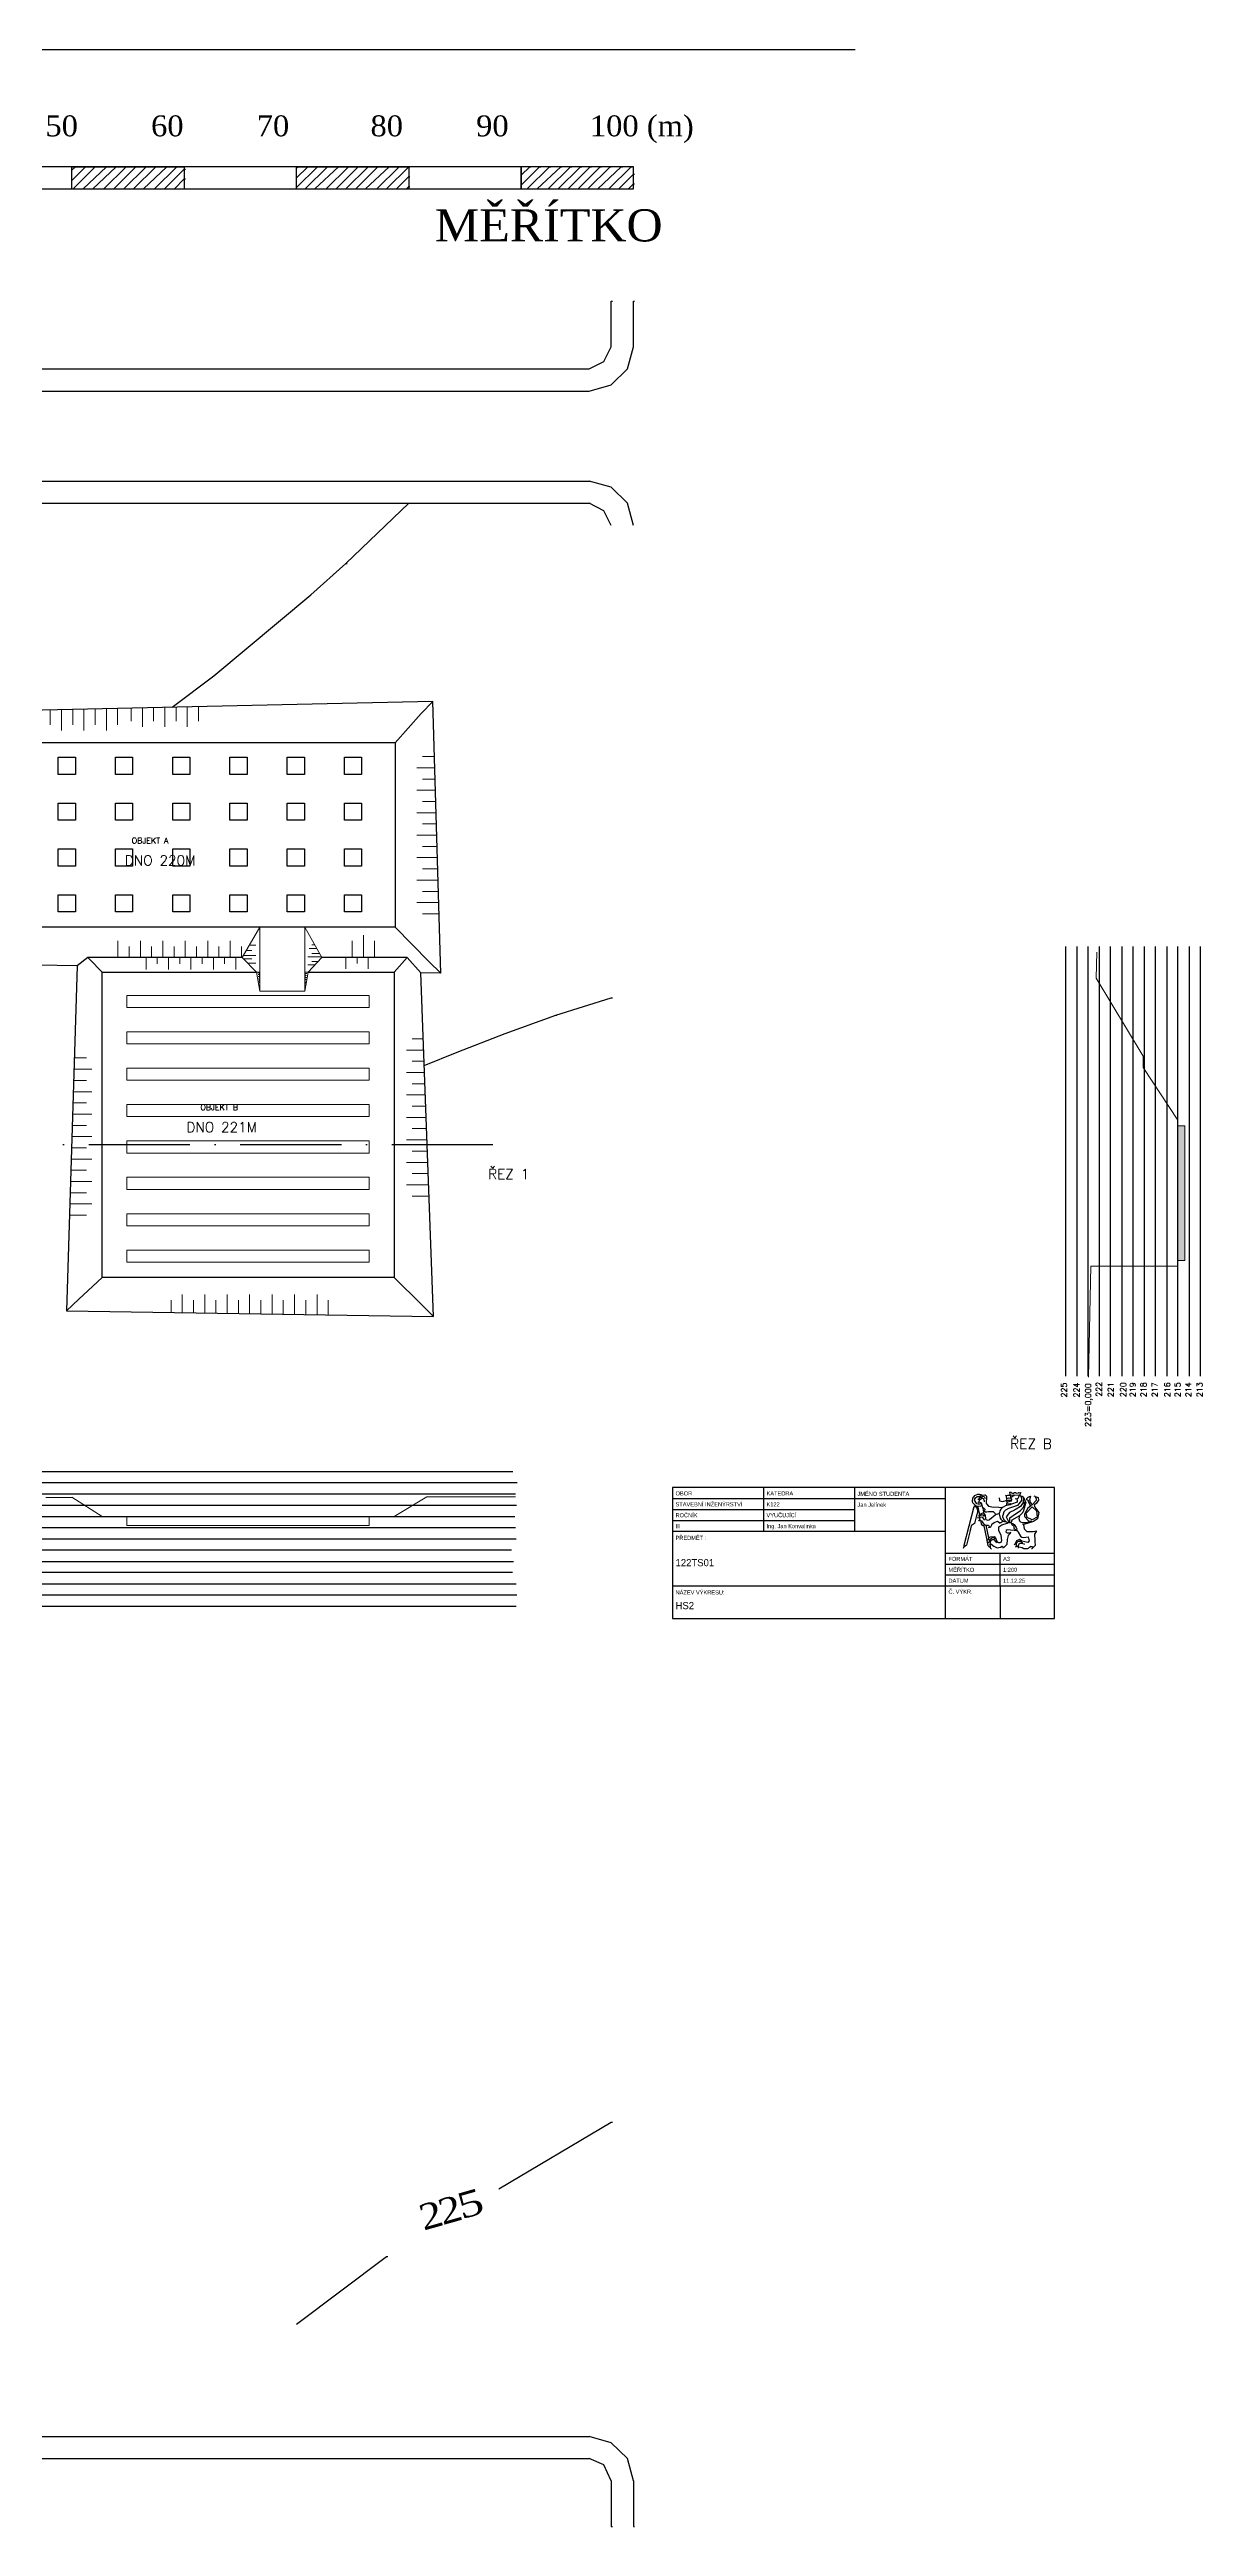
# Model space of a CAD drawing. Header units: millimetres. Extents: x -3518363 to 3223740, y -1530229 to 774657.
# Drawn here: x 1072790 to 1175481, y -659509 to -438944 of the extents above; entities that cross this region are included whole.
import ezdxf

# ---------------------------------------------------------------- set-up
doc = ezdxf.new("R2010")
doc.units = ezdxf.units.MM
doc.header["$LTSCALE"] = 15
doc.header["$MEASUREMENT"] = 0
doc.linetypes.add('ACAD_ISO10W100', pattern=[18, 12, -3, 0, -3])
doc.layers.get('0').update_dxf_attribs({"linetype": 'CONTINUOUS'})
for name, color, linetype, lineweight in [('cesty', 7, 'CONTINUOUS', 15), ('HS', 90, 'ACAD_ISO10W100', 15), ('obj 2 pasy', 141, 'ACAD_ISO10W100', 15), ('texty', 255, 'CONTINUOUS', 15), ('ŘEZ', 11, 'ACAD_ISO10W100', 15)]:
    doc.layers.add(name, color=color, linetype=linetype, lineweight=lineweight)
for name, color, linetype in [('obj 1 patky', 130, 'CONTINUOUS'), ('objekt 1', 40, 'CONTINUOUS'), ('objekt 2', 70, 'CONTINUOUS'), ('RAMECEK', 7, 'CONTINUOUS'), ('ŘEZ bílá', 251, 'ACAD_ISO10W100'), ('ŘEZ čerch', 10, 'ACAD_ISO10W100')]:
    doc.layers.add(name, color=color, linetype=linetype)
doc.layers.add('svahovaní', color=7, linetype='CONTINUOUS', lineweight=15, true_color=0xe3331c)
doc.styles.add('ROMAN', font='roman')
doc.styles.add('romans', font='romans.shx')
doc.styles.add('TIMESNEWROMAN', font='times.ttf')

msp = doc.modelspace()

# ---------------------------------------------------------------- hatches: boundary and pattern name
at = {"layer": 'HS', "linetype": 'ByBlock', "extrusion": (1.93959e-16, -3.39308e-16, -1)}
h = msp.add_hatch(dxfattribs=at)
h.set_pattern_fill('ANSI36', color=256, scale=2500)
h.set_pattern_definition([(315, (17781.2, 81156.6), (607.66989, -165.72815), [781.25, -156.25, 0, -156.25])])
h.paths.add_polyline_path([(-1059973.376, -576170.183), (-1059973.376, -575570.183), (-1071973.376, -575570.183), (-1071973.376, -576170.183)])
h.paths.add_polyline_path([(-1173301.185, -546787.992), (-1173301.185, -534787.992), (-1173901.185, -534787.992), (-1173901.185, -546787.992)])

# ---------------------------------------------------------------- linework, layer by layer
for p, q in [((950968.81, -438944.425), (1144554.373, -438944.425)), ((972649.777, -477368.343), (1120944.495, -477368.343)), ((1020523.376, -479348.69), (1095523.376, -479348.69)), ((1095523.376, -479348.69), (1120944.495, -479348.69)), ((972649.777, -651510.471), (1120944.495, -651510.471)), ((972649.777, -653465.101), (1120944.495, -653465.101))]:
    msp.add_line(p, q)
at = {"elevation": 0}
for points in [[(1024653.229, -451340.883), (1034657.856, -451340.883), (1034657.856, -449386.253), (1044662.476, -449386.253), (1044662.476, -451340.883), (1054667.095, -451340.883), (1054667.095, -449386.253), (1064774.586, -449386.253), (1064774.586, -451340.883), (1074779.219, -451340.883), (1074779.219, -449386.253), (1084783.826, -449386.253), (1084783.826, -451340.883), (1094788.459, -451340.883), (1094788.459, -449386.253), (1104793.079, -449386.253), (1104793.079, -451340.883), (1114797.698, -451340.883), (1114797.698, -449386.253), (1024653.229, -449386.253), (1024653.229, -451340.883), (1114900.569, -451340.883)], [(1074779.219, -449694.893), (1075113.55, -449386.253), (1075216.434, -449386.253)], [(1074779.219, -450595.041), (1075988.007, -449386.253), (1076090.878, -449386.253)], [(1074882.09, -451340.883), (1076862.437, -449386.253), (1076991.026, -449386.253)], [(1075782.238, -451340.883), (1077865.47, -449386.253), (1077968.354, -449386.253)], [(1076656.695, -451340.883), (1078739.913, -449386.253), (1078842.784, -449386.253)], [(1077633.997, -451340.883), (1079614.344, -449386.253), (1079717.228, -449386.253)], [(1078508.44, -451340.883), (1080488.801, -449386.253), (1080617.389, -449386.253)], [(1079408.602, -451340.883), (1081388.949, -449386.253), (1081491.82, -449386.253)], [(1080283.032, -451340.883), (1082263.392, -449386.253), (1082366.263, -449386.253)], [(1081157.489, -451340.883), (1083240.707, -449386.253), (1083369.296, -449386.253)], [(1082134.79, -451340.883), (1084115.138, -449386.253), (1084243.739, -449386.253)], [(1083034.965, -451340.883), (1084783.826, -449591.995), (1084886.71, -449591.995)], [(1094788.459, -449489.124), (1094891.33, -449386.253), (1095019.919, -449386.253)], [(1094788.459, -450363.581), (1095791.491, -449386.253), (1095894.375, -449386.253)], [(1094788.459, -451238.011), (1096665.935, -449386.253), (1096768.806, -449386.253)], [(1095560.018, -451340.883), (1097540.365, -449386.253), (1097643.236, -449386.253)], [(1096434.462, -451340.883), (1098517.693, -449386.253), (1098646.282, -449386.253)], [(1097437.494, -451340.883), (1099417.841, -449386.253), (1099520.712, -449386.253)], [(1098311.938, -451340.883), (1100292.285, -449386.253), (1100395.169, -449386.253)], [(1099186.381, -451340.883), (1101166.728, -449386.253), (1101269.6, -449386.253)], [(1100060.812, -451340.883), (1102041.159, -449386.253), (1102144.03, -449386.253)], [(1100935.255, -451340.883), (1103044.204, -449386.253), (1103147.076, -449386.253)], [(1101938.288, -451340.883), (1103918.635, -449386.253), (1104021.506, -449386.253)], [(1102812.731, -451340.883), (1104793.079, -449386.253), (1104895.963, -449386.253)], [(1114797.698, -451340.883), (1124802.318, -451340.883), (1124802.318, -449386.253), (1114797.698, -449386.253), (1114797.698, -451340.883), (1114900.569, -451340.883)], [(1114797.698, -450132.095), (1115569.258, -449386.253), (1115672.142, -449386.253)], [(1114797.698, -451032.269), (1116443.701, -449386.253), (1116546.586, -449386.253)], [(1115337.798, -451340.883), (1117318.145, -449386.253), (1117446.734, -449386.253)], [(1116237.946, -451340.883), (1118321.177, -449386.253), (1118424.062, -449386.253)], [(1117215.274, -451340.883), (1119195.621, -449386.253), (1119298.492, -449386.253)], [(1118089.704, -451340.883), (1120070.051, -449386.253), (1120198.653, -449386.253)], [(1118989.866, -451340.883), (1120944.495, -449386.253), (1121073.097, -449386.253)], [(1119864.309, -451340.883), (1121844.656, -449386.253), (1121947.527, -449386.253)], [(1120738.74, -451340.883), (1122719.087, -449386.253), (1122821.971, -449386.253)], [(1121613.196, -451340.883), (1123696.415, -449386.253), (1123825.003, -449386.253)], [(1122616.216, -451340.883), (1124596.563, -449386.253), (1124699.447, -449386.253)], [(1083909.395, -451340.883), (1084783.826, -450466.452), (1084886.71, -450466.452)], [(1103687.175, -451340.883), (1104793.079, -450260.71), (1104895.963, -450260.71)], [(1104587.323, -451340.883), (1104793.079, -451135.14), (1104895.963, -451135.14)], [(1123490.659, -451340.883), (1124802.318, -450029.224), (1124905.202, -450029.224)], [(1124365.103, -451340.883), (1124802.318, -450903.68), (1124905.202, -450903.68)], [(968586.205, -461345.515), (968586.205, -465409.081), (969126.298, -467389.428), (970566.552, -468803.958), (972649.777, -469369.775), (1120841.624, -469369.775), (1122821.971, -468803.958), (1124262.232, -467389.428), (1124802.318, -465409.081), (1124802.318, -461345.515), (1124905.202, -461345.515)], [(970566.552, -461345.515), (970566.552, -465409.081), (971209.522, -466720.74), (972649.777, -467389.428), (1120841.624, -467389.428), (1122153.283, -466720.74), (1122821.971, -465409.081), (1122821.971, -461345.515), (1122924.855, -461345.515)], [(1124802.318, -481329.037), (1124262.232, -479348.69), (1122821.971, -477908.442), (1120841.624, -477368.343), (1120944.495, -477368.343)], [(1099186.381, -484723.914), (1104793.079, -479348.69), (1104895.963, -479348.69)], [(1122821.971, -481329.037), (1122153.283, -480017.378), (1120841.624, -479348.69), (1120944.495, -479348.69)], [(1096052.429, -487511.191), (1099186.381, -484723.914), (1099289.252, -484723.914)], [(1083702.061, -497511.111), (1087432.874, -494728.547), (1096052.429, -487511.191)], [(1106154.265, -529402.838), (1109088.117, -528214.45), (1113383.168, -526568.434), (1117883.962, -524922.444), (1117986.833, -524922.444)], [(1117883.962, -524922.444), (1122821.971, -523379.299), (1122924.855, -523379.299)], [(1112817.351, -629443.718), (1122821.971, -623502.677), (1122924.855, -623502.677)], [(1094788.459, -641505.852), (1102812.731, -635461.926), (1102915.603, -635461.926)], [(1124802.318, -655445.454), (1124262.232, -653465.101), (1122821.971, -652050.564), (1120841.624, -651510.471), (1120944.495, -651510.471)], [(1122821.971, -655445.454), (1122153.283, -654030.918), (1120841.624, -653465.101), (1120944.495, -653465.101)], [(1122821.971, -655445.454), (1122821.971, -659509.026), (1122924.855, -659509.026)], [(1124802.318, -655445.454), (1124802.318, -659509.026), (1124905.202, -659509.026)]]:
    msp.add_lwpolyline(points, dxfattribs=at)
at = {"layer": 'cesty', "linetype": 'ByBlock', "extrusion": (1.93959e-16, -3.39308e-16, -1)}
for p, q in [((1091523.376, -500687.992), (1093523.376, -500687.992)), ((1093523.376, -500687.992), (1095523.376, -500687.992)), ((1089958.758, -519798.661), (1091523.376, -517087.992)), ((1093523.376, -517087.992), (1091523.376, -517087.992)), ((1091523.376, -517087.992), (1091523.376, -522787.992)), ((1095523.376, -517087.992), (1093523.376, -517087.992)), ((1095523.376, -522787.992), (1095523.376, -517087.992)), ((1097043.267, -519798.661), (1095523.376, -517087.992)), ((1091233.376, -521087.992), (1089958.758, -519798.661)), ((1095813.376, -521087.992), (1097043.267, -519798.661)), ((1091233.376, -521087.992), (1091523.376, -522787.992)), ((1091233.376, -521087.992), (1091523.376, -521087.992)), ((1095813.376, -521087.992), (1095523.376, -522787.992)), ((1095813.376, -521087.992), (1095523.376, -521087.992)), ((1091523.376, -522787.992), (1095523.376, -522787.992))]:
    msp.add_line(p, q, dxfattribs=at)
at = {"layer": 'obj 1 patky', "extrusion": (1.93959e-16, -3.39308e-16, -1)}
for points in [[(-1075088.376, -501967.992), (-1075088.376, -503497.992), (-1073558.376, -503497.992), (-1073558.376, -501967.992)], [(-1080188.376, -501967.992), (-1080188.376, -503497.992), (-1078658.376, -503497.992), (-1078658.376, -501967.992)], [(-1080188.376, -501967.992), (-1080188.376, -503497.992), (-1078658.376, -503497.992), (-1078658.376, -501967.992)], [(-1085288.376, -501967.992), (-1085288.376, -503497.992), (-1083758.376, -503497.992), (-1083758.376, -501967.992)], [(-1085288.376, -501967.992), (-1085288.376, -503497.992), (-1083758.376, -503497.992), (-1083758.376, -501967.992)], [(-1090388.376, -501967.992), (-1090388.376, -503497.992), (-1088858.376, -503497.992), (-1088858.376, -501967.992)], [(-1090388.376, -501967.992), (-1090388.376, -503497.992), (-1088858.376, -503497.992), (-1088858.376, -501967.992)], [(-1095488.376, -501967.992), (-1095488.376, -503497.992), (-1093958.376, -503497.992), (-1093958.376, -501967.992)], [(-1095488.376, -501967.992), (-1095488.376, -503497.992), (-1093958.376, -503497.992), (-1093958.376, -501967.992)], [(-1100588.376, -501967.992), (-1100588.376, -503497.992), (-1099058.376, -503497.992), (-1099058.376, -501967.992)], [(-1100588.376, -501967.992), (-1100588.376, -503497.992), (-1099058.376, -503497.992), (-1099058.376, -501967.992)], [(-1075088.376, -506047.992), (-1075088.376, -507577.992), (-1073558.376, -507577.992), (-1073558.376, -506047.992)], [(-1080188.376, -506047.992), (-1080188.376, -507577.992), (-1078658.376, -507577.992), (-1078658.376, -506047.992)], [(-1080188.376, -506047.992), (-1080188.376, -507577.992), (-1078658.376, -507577.992), (-1078658.376, -506047.992)], [(-1085288.376, -506047.992), (-1085288.376, -507577.992), (-1083758.376, -507577.992), (-1083758.376, -506047.992)], [(-1085288.376, -506047.992), (-1085288.376, -507577.992), (-1083758.376, -507577.992), (-1083758.376, -506047.992)], [(-1090388.376, -506047.992), (-1090388.376, -507577.992), (-1088858.376, -507577.992), (-1088858.376, -506047.992)], [(-1090388.376, -506047.992), (-1090388.376, -507577.992), (-1088858.376, -507577.992), (-1088858.376, -506047.992)], [(-1095488.376, -506047.992), (-1095488.376, -507577.992), (-1093958.376, -507577.992), (-1093958.376, -506047.992)], [(-1095488.376, -506047.992), (-1095488.376, -507577.992), (-1093958.376, -507577.992), (-1093958.376, -506047.992)], [(-1100588.376, -506047.992), (-1100588.376, -507577.992), (-1099058.376, -507577.992), (-1099058.376, -506047.992)], [(-1075088.376, -510127.992), (-1075088.376, -511657.992), (-1073558.376, -511657.992), (-1073558.376, -510127.992)], [(-1080188.376, -510127.992), (-1080188.376, -511657.992), (-1078658.376, -511657.992), (-1078658.376, -510127.992)], [(-1080188.376, -510127.992), (-1080188.376, -511657.992), (-1078658.376, -511657.992), (-1078658.376, -510127.992)], [(-1085288.376, -510127.992), (-1085288.376, -511657.992), (-1083758.376, -511657.992), (-1083758.376, -510127.992)], [(-1085288.376, -510127.992), (-1085288.376, -511657.992), (-1083758.376, -511657.992), (-1083758.376, -510127.992)], [(-1090388.376, -510127.992), (-1090388.376, -511657.992), (-1088858.376, -511657.992), (-1088858.376, -510127.992)], [(-1090388.376, -510127.992), (-1090388.376, -511657.992), (-1088858.376, -511657.992), (-1088858.376, -510127.992)], [(-1095488.376, -510127.992), (-1095488.376, -511657.992), (-1093958.376, -511657.992), (-1093958.376, -510127.992)], [(-1095488.376, -510127.992), (-1095488.376, -511657.992), (-1093958.376, -511657.992), (-1093958.376, -510127.992)], [(-1100588.376, -510127.992), (-1100588.376, -511657.992), (-1099058.376, -511657.992), (-1099058.376, -510127.992)], [(-1075088.376, -514207.992), (-1075088.376, -515737.992), (-1073558.376, -515737.992), (-1073558.376, -514207.992)], [(-1080188.376, -514207.992), (-1080188.376, -515737.992), (-1078658.376, -515737.992), (-1078658.376, -514207.992)], [(-1080188.376, -514207.992), (-1080188.376, -515737.992), (-1078658.376, -515737.992), (-1078658.376, -514207.992)], [(-1085288.376, -514207.992), (-1085288.376, -515737.992), (-1083758.376, -515737.992), (-1083758.376, -514207.992)], [(-1085288.376, -514207.992), (-1085288.376, -515737.992), (-1083758.376, -515737.992), (-1083758.376, -514207.992)], [(-1090388.376, -514207.992), (-1090388.376, -515737.992), (-1088858.376, -515737.992), (-1088858.376, -514207.992)], [(-1090388.376, -514207.992), (-1090388.376, -515737.992), (-1088858.376, -515737.992), (-1088858.376, -514207.992)], [(-1095488.376, -514207.992), (-1095488.376, -515737.992), (-1093958.376, -515737.992), (-1093958.376, -514207.992)], [(-1095488.376, -514207.992), (-1095488.376, -515737.992), (-1093958.376, -515737.992), (-1093958.376, -514207.992)], [(-1100588.376, -514207.992), (-1100588.376, -515737.992), (-1099058.376, -515737.992), (-1099058.376, -514207.992)]]:
    msp.add_lwpolyline(points, close=True, dxfattribs=at)
at = {"layer": 'obj 2 pasy', "linetype": 'ByBlock', "extrusion": (1.93959e-16, -3.39308e-16, -1)}
for p, q in [((1101273.376, -523167.992), (1079673.376, -523167.992)), ((1079673.376, -523167.992), (1079673.376, -524247.992)), ((1079673.376, -524247.992), (1101273.376, -524247.992)), ((1101273.376, -524247.992), (1101273.376, -523167.992)), ((1101273.376, -526407.992), (1079673.376, -526407.992)), ((1079673.376, -526407.992), (1079673.376, -527487.992)), ((1101273.376, -527487.992), (1101273.376, -526407.992)), ((1079673.376, -527487.992), (1101273.376, -527487.992)), ((1101273.376, -529647.992), (1079673.376, -529647.992)), ((1079673.376, -529647.992), (1079673.376, -530727.992)), ((1079673.376, -530727.992), (1101273.376, -530727.992)), ((1101273.376, -530727.992), (1101273.376, -529647.992)), ((1101273.376, -532887.992), (1079673.376, -532887.992)), ((1079673.376, -532887.992), (1079673.376, -533967.992)), ((1101273.376, -533967.992), (1101273.376, -532887.992)), ((1079673.376, -533967.992), (1101273.376, -533967.992)), ((1101273.376, -536127.992), (1079673.376, -536127.992)), ((1079673.376, -536127.992), (1079673.376, -537207.992)), ((1079673.376, -537207.992), (1101273.376, -537207.992)), ((1101273.376, -537207.992), (1101273.376, -536127.992)), ((1101273.376, -539367.992), (1079673.376, -539367.992)), ((1079673.376, -539367.992), (1079673.376, -540447.992)), ((1101273.376, -540447.992), (1101273.376, -539367.992)), ((1079673.376, -540447.992), (1101273.376, -540447.992)), ((1101273.376, -542607.992), (1079673.376, -542607.992)), ((1079673.376, -542607.992), (1079673.376, -543687.992)), ((1079673.376, -543687.992), (1101273.376, -543687.992)), ((1101273.376, -543687.992), (1101273.376, -542607.992)), ((1101273.376, -545847.992), (1079673.376, -545847.992)), ((1079673.376, -545847.992), (1079673.376, -546927.992)), ((1079673.376, -546927.992), (1101273.376, -546927.992)), ((1101273.376, -546927.992), (1101273.376, -545847.992))]:
    msp.add_line(p, q, dxfattribs=at)
at = {"layer": 'objekt 1', "linetype": 'ByBlock', "extrusion": (1.93959e-16, -3.39308e-16, -1)}
for p, q in [((1098855.572, -497171.271), (1062819.646, -497979.429)), ((1106924.565, -496990.312), (1098855.572, -497171.271)), ((1105892.856, -498079.154), (1106924.565, -496990.312)), ((1107634.518, -521197.456), (1106924.565, -496990.312)), ((1075242.373, -520552.729), (1062023.827, -520289.629)), ((1076210.169, -519798.661), (1075242.373, -520552.729)), ((1089958.758, -519798.661), (1076210.169, -519798.661)), ((1104657.164, -519798.661), (1097043.267, -519798.661)), ((1104657.164, -519798.661), (1105847.787, -521161.893)), ((1106568.535, -520142.146), (1107634.518, -521197.456)), ((1107634.518, -521197.456), (1105847.787, -521161.893))]:
    msp.add_line(p, q, dxfattribs=at)
at = {"layer": 'objekt 1', "extrusion": (1.93959e-16, -3.39308e-16, -1)}
for p, q in [((1103573.376, -500687.992), (1105892.856, -498079.154)), ((1103573.376, -500687.992), (1065473.376, -500687.992)), ((1103573.376, -500687.992), (1103573.376, -517087.992)), ((1091523.376, -517087.992), (1065473.376, -517087.992)), ((1103573.376, -517087.992), (1091523.376, -517087.992)), ((1103573.376, -517087.992), (1106568.535, -520142.146))]:
    msp.add_line(p, q, dxfattribs=at)
at = {"layer": 'objekt 2', "linetype": 'ByBlock', "extrusion": (1.93959e-16, -3.39308e-16, -1)}
for p, q in [((1076347.864, -519937.945), (1076210.169, -519798.661)), ((1075242.373, -520552.729), (1074312.207, -551260.323)), ((1106985.342, -551749.827), (1105847.787, -521161.893)), ((1075397.2, -550224.567), (1074312.207, -551260.323)), ((1074312.207, -551260.323), (1106985.342, -551749.827)), ((1105918.773, -550695.108), (1106985.342, -551749.827))]:
    msp.add_line(p, q, dxfattribs=at)
at = {"layer": 'objekt 2', "extrusion": (1.93959e-16, -3.39308e-16, -1)}
for p, q in [((1077473.376, -521087.992), (1076347.864, -519937.945)), ((1103473.376, -521087.992), (1104657.164, -519798.661)), ((1077473.376, -548287.992), (1077473.376, -521087.992)), ((1077473.376, -521087.992), (1091233.376, -521087.992)), ((1095813.376, -521087.992), (1103473.376, -521087.992)), ((1103473.376, -521087.992), (1103473.376, -548287.992)), ((1077473.376, -548287.992), (1075397.2, -550224.567)), ((1103473.376, -548287.992), (1077473.376, -548287.992)), ((1103473.376, -548287.992), (1105918.773, -550695.108))]:
    msp.add_line(p, q, dxfattribs=at)
at = {"layer": 'RAMECEK', "color": 0, "linetype": 'Continuous'}
for p, q in [((1128279.226, -567972.248), (1152586.922, -567972.248)), ((1128279.226, -568944.495), (1144484.407, -568944.495)), ((1136381.741, -567000), (1136381.741, -570889.141)), ((1144484.407, -567041.076), (1144484.407, -570930.216)), ((1152586.922, -578667.573), (1152586.922, -567000)), ((1155479.464, -568035.638), (1155548.392, -568015.967)), ((1158029.229, -567996.275), (1158019.382, -568153.664)), ((1158373.789, -567671.657), (1158373.789, -567888.06)), ((1158806.948, -567966.768), (1158925.087, -567996.275)), ((1128279.226, -569916.743), (1144484.407, -569916.743)), ((1128279.226, -570889.141), (1152586.922, -570889.141)), ((1155430.253, -569688.256), (1155538.545, -569648.914)), ((1155528.699, -569461.994), (1155607.451, -569442.323)), ((1155991.387, -569107.871), (1156070.15, -569107.871)), ((1156060.303, -570317.843), (1156001.233, -570376.856)), ((1157044.771, -569402.981), (1157340.098, -569294.79)), ((1158403.318, -570996.584), (1158363.942, -571016.278)), ((1159437.009, -570258.806), (1159545.291, -570288.336)), ((1152586.922, -572833.787), (1162310, -572833.787)), ((1156532.849, -572108.203), (1156513.156, -572118.039)), ((1157448.461, -575750.831), (1157448.461, -572833.787)), ((1158797.101, -572009.825), (1158698.666, -572108.203)), ((1152586.922, -573806.185), (1162310, -573806.185)), ((1152586.922, -574778.432), (1162310, -574778.432)), ((1128279.226, -575750.831), (1152586.922, -575750.831)), ((1152586.922, -575750.831), (1162310, -575750.831)), ((1157448.461, -575750.831), (1157448.461, -578667.573))]:
    msp.add_line(p, q, dxfattribs=at)
msp.add_lwpolyline([(1162310, -567000), (1128279.226, -567000), (1128279.226, -578667.573), (1162310, -578667.573)], close=True, dxfattribs=at)
for points in [[(1155154.609, -568625.861), (1155154.609, -568645.532), (1155361.336, -568743.909), (1155440.088, -569009.492), (1155440.088, -569166.884), (1155371.183, -569432.488), (1155361.336, -569452.159), (1155351.501, -569461.994), (1155341.654, -569560.394), (1155331.796, -569580.065), (1155321.96, -569589.901), (1155184.139, -570209.629), (1154908.484, -570376.856), (1154888.79, -570396.527), (1154878.955, -570416.222), (1154829.732, -570662.131), (1154819.885, -570681.802), (1154810.049, -570691.638), (1154800.202, -570780.181), (1154790.356, -570799.852), (1154780.509, -570809.688), (1154465.478, -572118.039), (1154455.631, -572137.71), (1154435.949, -572157.381), (1154288.28, -572255.757), (1154239.057, -572285.264), (1154160.294, -572432.821)], [(1154248.904, -572265.593), (1154258.74, -572127.874), (1155154.609, -568684.875), (1155174.292, -568675.039)], [(1155253.044, -568596.355), (1155223.515, -568576.684), (1155036.47, -568360.257), (1155006.941, -568232.372), (1154997.094, -568173.335), (1155026.623, -567927.426), (1155202.589, -567697.478), (1155459.782, -567592.95), (1155469.629, -567583.114), (1155617.298, -567583.114), (1155745.284, -567612.621), (1155784.66, -567651.986), (1155755.119, -567701.164), (1155646.827, -567779.869), (1155666.52, -567799.541), (1155676.356, -567819.212), (1155676.356, -567838.883), (1155686.203, -567848.718), (1155755.119, -567838.883), (1155912.635, -567770.034), (1156040.61, -567789.705), (1156119.373, -567976.604)], [(1155784.66, -568419.271), (1155607.451, -568478.305), (1155499.158, -568478.305), (1155381.03, -568448.777), (1155184.139, -568114.322), (1155193.985, -568035.638), (1155203.832, -568006.11), (1155253.044, -567917.567), (1155400.724, -567799.541), (1155636.98, -567779.869)], [(1155193.985, -568675.039), (1155253.044, -568596.355), (1155420.406, -568645.532), (1155459.782, -568675.039), (1155459.782, -568684.875), (1155469.629, -568753.744), (1155528.699, -569029.186), (1155548.392, -569147.213), (1155646.827, -569491.522), (1155617.298, -569540.7), (1155577.921, -569570.23), (1155548.392, -569648.914), (1155627.144, -569698.092), (1155617.298, -569894.847), (1155696.049, -569894.847), (1155735.437, -569934.189), (1155735.437, -570052.239), (1155764.966, -570248.971), (1155804.342, -570288.336), (1155942.175, -570367.021), (1155961.857, -570367.021), (1155981.551, -570376.856), (1156011.08, -570406.386), (1156119.373, -570957.242), (1156276.888, -571695.043), (1156335.958, -571685.207), (1156434.392, -571606.5), (1156444.239, -571478.617), (1156483.627, -571468.781), (1156572.225, -571390.097), (1156966.008, -571360.567), (1157015.231, -571419.603), (1157133.371, -571714.714), (1157172.735, -571773.727), (1157212.123, -571822.928), (1157231.816, -571852.435), (1157320.415, -571901.613), (1157379.485, -571901.613), (1157468.084, -571901.613), (1157527.153, -571872.106), (1157546.836, -571852.435), (1157586.223, -571773.727), (1157596.07, -571704.878), (1157538.232, -571252.355), (1157340.098, -570829.38), (1157340.098, -570485.07), (1157615.752, -570317.843), (1158088.287, -570170.287), (1158107.981, -570160.451), (1158137.521, -570121.109)], [(1155686.203, -567858.554), (1155568.075, -567976.604), (1155607.451, -568065.145), (1155627.144, -568084.816), (1155568.075, -568261.879), (1155479.464, -568370.093)], [(1155479.464, -568665.204), (1155745.284, -568635.697), (1155824.036, -568606.19)], [(1155577.921, -568261.879), (1155774.813, -568370.093), (1155892.952, -568783.251), (1155912.635, -568802.922), (1155971.705, -568812.758), (1156099.691, -568930.808), (1156079.997, -569107.871), (1156129.22, -569166.884), (1156267.053, -569166.884), (1156434.392, -569137.377), (1156828.187, -569137.377), (1157015.231, -569304.626), (1157034.925, -569373.475), (1157034.925, -569422.652), (1157025.078, -569442.323), (1156503.32, -569885.011), (1156385.169, -569944.025), (1156207.972, -569875.176), (1156188.278, -569747.293), (1156158.749, -569461.994), (1156011.08, -569284.955), (1155981.551, -569265.26)], [(1155627.144, -568084.816), (1155656.674, -568065.145), (1155676.356, -568065.145), (1155705.908, -568025.802), (1155833.871, -567947.097), (1155952.01, -567947.097), (1156030.763, -568183.171), (1156030.763, -568281.55)], [(1155794.495, -567661.822), (1156099.691, -567632.292), (1156129.22, -567642.127), (1156188.278, -567691.329), (1156217.819, -567711), (1156257.194, -567789.705), (1156257.194, -567888.06), (1156227.654, -568370.093), (1156237.501, -568438.942), (1156435.636, -568650.438), (1156729.741, -568714.381), (1157349.944, -568734.052), (1157596.07, -568763.58), (1157596.07, -568842.264), (1157517.307, -568930.808), (1157438.555, -569078.364), (1157389.332, -569235.754), (1157369.627, -569275.096), (1157349.944, -569294.79), (1157359.791, -569334.132), (1157458.237, -569717.763), (1157507.46, -569806.306), (1157605.905, -569904.683), (1157674.822, -569944.025), (1157714.198, -569993.202), (1157694.505, -570032.568), (1157507.46, -570150.615), (1157458.237, -570150.615), (1157438.555, -570160.451), (1157428.707, -570170.287), (1157409.014, -570209.629)], [(1155912.635, -568812.758), (1155942.175, -569039.022), (1155981.551, -569107.871), (1155971.705, -569117.706), (1155971.705, -569157.048), (1155981.551, -569245.589)], [(1157369.627, -567907.731), (1157407.782, -568177.021), (1157704.351, -568232.372), (1158009.535, -568163.5), (1158048.911, -568271.714)], [(1159131.825, -567701.164), (1159062.909, -567927.426), (1158944.769, -567996.275), (1158984.146, -568143.829), (1158984.146, -568212.701), (1158964.463, -568291.409), (1158482.07, -568468.469), (1158413.165, -568488.14), (1158383.636, -568517.647), (1158363.942, -568527.483), (1158068.605, -568586.519), (1158048.911, -568596.355), (1158039.064, -568606.19), (1157999.688, -568606.19), (1157684.669, -568763.58), (1157615.752, -568783.251)], [(1159309.023, -567770.034), (1159318.87, -567848.718), (1159348.399, -567927.426), (1159358.246, -568153.664), (1158993.992, -568606.19), (1158206.427, -568861.935), (1157940.63, -569009.492), (1157842.173, -569107.871), (1157792.961, -569166.884), (1157694.505, -569471.851), (1157684.669, -569481.687), (1157684.669, -569570.23), (1157763.421, -569806.306), (1157930.783, -569993.202), (1157930.783, -570012.897), (1158147.368, -570121.109), (1158186.744, -570121.109), (1158206.427, -570111.273), (1158354.095, -570111.273), (1158403.318, -570111.273), (1158432.847, -570121.109), (1158472.234, -570199.793), (1158491.928, -570288.336), (1158590.362, -570347.35), (1158649.432, -570416.222), (1158678.973, -570514.577), (1158678.973, -570593.282), (1158669.137, -570603.118), (1158856.182, -570750.674), (1158993.992, -570849.051), (1158383.636, -570780.181), (1158088.287, -570760.51), (1157999.688, -570809.688), (1157970.159, -570947.406), (1158019.382, -570996.584), (1158078.452, -571026.114), (1158354.095, -571026.114), (1158344.259, -571085.127), (1158334.413, -571104.822), (1158167.05, -571252.355), (1158098.134, -571636.006), (1158063.687, -572067.618), (1157792.961, -572344.277), (1157684.669, -572403.314)], [(1157950.477, -567681.493), (1157980.006, -567701.164), (1157989.853, -567720.835), (1157989.853, -567829.047), (1158019.382, -567976.604), (1158206.427, -567917.567), (1158354.095, -567927.426), (1158363.942, -567927.426), (1158383.636, -567917.567)], [(1157980.006, -567701.164), (1158117.839, -567681.493), (1158344.259, -567661.822)], [(1159545.291, -567937.261), (1159505.914, -568340.586), (1159263.497, -568698.396), (1158895.558, -568930.808), (1158875.864, -568930.808), (1158816.794, -568960.314), (1158738.043, -569009.492), (1158285.178, -569216.083), (1158004.606, -569602.2), (1158196.58, -570032.568), (1158206.427, -570091.581)], [(1158688.82, -567661.822), (1158678.973, -567711), (1158669.137, -567730.671), (1158413.165, -567878.225), (1158393.471, -567917.567), (1158462.388, -568045.473), (1158462.388, -568084.816), (1158442.694, -568212.701), (1158107.981, -568291.409), (1158058.758, -568281.55), (1158039.064, -568497.976)], [(1158039.064, -568143.829), (1158186.744, -568124.158), (1158295.025, -568114.322), (1158452.541, -568124.158)], [(1158068.605, -568448.777), (1158383.636, -568429.106), (1158413.165, -568458.613)], [(1158295.025, -567415.887), (1158304.884, -567435.558), (1158334.413, -567612.621), (1158344.259, -567622.456), (1158344.259, -567661.822), (1158669.137, -567642.127), (1159121.978, -567681.493), (1159171.201, -567691.329)], [(1158304.884, -567415.887), (1158334.413, -567406.051), (1158432.847, -567406.051), (1158462.388, -567465.064), (1158639.585, -567533.937), (1158698.666, -567474.923), (1158708.513, -567445.393), (1158846.323, -567425.722), (1158885.711, -567494.594), (1159092.449, -567474.923), (1159112.132, -567445.393), (1159259.8, -567455.229), (1159190.884, -567691.329), (1159240.118, -567711), (1159309.023, -567760.198), (1159407.469, -567770.034), (1159564.984, -567947.097), (1159584.666, -567956.933), (1159604.371, -567956.933), (1159692.959, -568212.701), (1159702.806, -568261.879), (1159752.029, -568291.409), (1159505.914, -569157.048), (1159456.691, -569216.083), (1159446.856, -569235.754), (1159446.856, -569245.589), (1159181.037, -569521.029), (1159131.825, -569757.128), (1159181.037, -569963.696), (1159279.494, -570062.075), (1159417.327, -570121.109), (1159870.168, -570101.438), (1160017.837, -570052.239), (1160037.53, -570032.568), (1160047.366, -570003.038), (1160283.645, -569963.696)], [(1158354.095, -570101.438), (1158334.413, -570003.038), (1158324.566, -569885.011), (1158314.73, -569875.176), (1158314.73, -569806.306), (1158324.566, -569766.964), (1158334.413, -569698.092), (1158836.477, -569324.297), (1159062.909, -569186.555), (1159259.8, -569029.186), (1159555.137, -568714.381), (1159663.43, -568301.244), (1159673.277, -568281.55), (1159702.806, -568261.879)], [(1159269.647, -567445.393), (1159299.176, -567425.722), (1159318.87, -567425.722)], [(1160578.982, -567779.869), (1160844.778, -567888.06), (1160864.472, -568114.322), (1160687.263, -568389.764), (1160490.372, -568576.684), (1160559.3, -568743.909), (1160901.395, -569228.36), (1160785.721, -569786.635), (1160431.313, -570022.732), (1159564.984, -570278.477), (1159545.291, -570298.172), (1159594.514, -570671.967), (1159850.475, -570898.229), (1160401.773, -570898.229), (1160697.11, -570858.886), (1160529.748, -571144.164), (1160539.606, -571704.878), (1160549.452, -571763.892), (1160559.3, -571793.398), (1160578.982, -572157.381), (1160352.562, -572383.643), (1160313.174, -572442.656), (1160263.951, -572452.492)], [(1160470.689, -567720.835), (1160549.452, -567760.198), (1160588.829, -567799.541), (1160657.734, -568006.11), (1160657.734, -568163.5), (1160313.174, -568527.483), (1160195.046, -568606.19), (1160175.353, -568625.861), (1160165.505, -568655.368), (1159929.227, -568842.264), (1159643.748, -569363.639), (1159643.748, -569501.358), (1159663.43, -569609.572), (1159948.92, -569934.189), (1160047.366, -569983.367)], [(1160323.009, -568714.381), (1160697.11, -569078.364), (1160746.344, -569619.407), (1160318.103, -569865.34), (1159860.321, -569668.585), (1159791.416, -569275.096), (1160323.009, -568714.381)], [(1160175.353, -568606.19), (1160096.589, -568497.976), (1159988.307, -568252.043), (1159978.461, -568183.171), (1159948.92, -568153.664), (1159850.475, -568104.487), (1159830.792, -568015.967), (1159840.639, -567966.768), (1159948.92, -567858.554), (1160086.742, -567779.869), (1160126.118, -567779.869), (1160135.965, -567770.034), (1160165.505, -567770.034), (1160106.436, -567966.768), (1160086.742, -568124.158), (1160096.589, -568133.993), (1160116.282, -568261.879), (1160214.728, -568419.271), (1160303.327, -568517.647)], [(1155558.228, -569993.202), (1155617.298, -569894.847)], [(1155617.298, -569393.146), (1155873.247, -569275.096), (1155961.857, -569255.425)], [(1155646.827, -569698.092), (1155715.754, -569639.079), (1155794.495, -569609.572), (1155863.412, -569619.407), (1156060.303, -569904.683)], [(1155656.674, -569481.687), (1155784.66, -569422.652), (1155956.928, -569438.637), (1156040.61, -569580.065)], [(1155745.284, -569953.86), (1155804.342, -569963.696), (1155981.551, -570239.135), (1156198.125, -570337.514), (1156434.392, -571468.781)], [(1156217.819, -570347.35), (1156424.546, -570337.514), (1156513.156, -570514.577), (1156404.863, -570573.611)], [(1156513.156, -570514.577), (1156572.225, -570514.577), (1156621.437, -570494.906), (1156710.047, -570317.843), (1156759.27, -570229.3), (1156798.646, -570189.958), (1156936.479, -570101.438), (1157231.816, -570003.038), (1157438.555, -570150.615)], [(1157724.045, -569993.202), (1157773.268, -569993.202), (1157842.173, -570022.732), (1157940.63, -570032.568)], [(1159171.201, -569521.029), (1158491.928, -569894.847), (1158432.847, -570111.273)], [(1158491.928, -570189.958), (1158590.362, -570209.629), (1158649.432, -570248.971), (1158718.349, -570298.172), (1158885.711, -570544.084), (1158915.24, -570603.118), (1158934.934, -570662.131), (1158954.616, -570740.839)], [(1159003.839, -570858.886), (1159033.368, -570878.558), (1159072.755, -570967.077), (1159279.494, -571311.389), (1159387.775, -571419.603), (1159535.444, -571429.439), (1159958.767, -571390.097), (1160057.213, -571734.385), (1159929.227, -571881.941), (1159397.622, -571773.727), (1159190.884, -571636.006), (1158928.773, -571728.235), (1158806.948, -571990.153), (1158816.794, -572019.66), (1158885.711, -572019.66), (1158875.864, -572186.888), (1158816.794, -572324.606)], [(1156276.888, -571704.878), (1156355.64, -572147.545), (1156483.627, -572275.429), (1156503.32, -572285.264), (1156562.378, -572304.935)], [(1156404.863, -571881.941), (1156483.627, -571832.764)], [(1156434.392, -571626.171), (1156523.002, -571645.865), (1156483.627, -571832.764), (1156572.225, -571842.599), (1156572.225, -571872.106), (1156572.225, -571891.777), (1156542.696, -572068.838), (1156542.696, -572108.203), (1156562.378, -572177.052), (1156572.225, -572324.606), (1156611.601, -572383.643), (1156650.989, -572462.327), (1156660.824, -572491.834)], [(1156523.002, -571645.865), (1156611.601, -571557.322), (1156788.799, -571439.274), (1156897.103, -571458.946), (1156966.008, -571557.322)], [(1156572.225, -571842.599), (1156611.601, -571803.234), (1156680.518, -571685.207), (1156700.212, -571665.536), (1156788.799, -571626.171), (1156838.033, -571626.171), (1156887.256, -571636.006), (1157044.771, -571813.069), (1157133.371, -571921.305)], [(1156572.225, -572029.496), (1156641.142, -572009.825), (1156906.939, -572206.559), (1157188.743, -572354.113), (1157477.93, -572295.1), (1157645.293, -572213.952), (1157753.585, -572324.606), (1157763.421, -572344.277)], [(1158885.711, -572216.394), (1159072.755, -572226.251), (1159072.755, -572403.314)], [(1158895.558, -572009.825), (1158934.934, -571931.14), (1159003.839, -571822.928), (1159023.521, -571803.234), (1159092.449, -571763.892), (1159131.825, -571763.892), (1159220.424, -571763.892), (1159269.647, -571783.563), (1159368.093, -571862.27), (1159437.009, -571891.777)], [(1159072.755, -572226.251), (1159072.755, -572206.559), (1159181.037, -571960.647), (1159200.73, -571950.811), (1159230.271, -571940.976), (1159348.399, -571940.976), (1159564.984, -572009.825), (1159643.748, -572029.496)], [(1159092.449, -572304.935), (1159112.132, -572285.264), (1159427.162, -572324.606), (1159564.984, -572422.985), (1159939.073, -572422.985), (1159978.461, -572403.314), (1160076.907, -572304.935), (1160076.907, -572295.1), (1160224.575, -572226.251), (1160234.422, -572236.086), (1160273.798, -572236.086), (1160313.174, -572255.757), (1160352.562, -572383.643)]]:
    msp.add_lwpolyline(points, dxfattribs=at)
at = {"layer": 'svahovaní', "color": 0, "extrusion": (1.93959e-16, -3.39308e-16, -1)}
for p, q in [((1072852.79, -497753.792), (1072852.79, -499092.403)), ((1073852.79, -497730.737), (1073852.79, -499592.403)), ((1074852.79, -497707.681), (1074852.79, -499092.403)), ((1075852.79, -497684.626), (1075852.79, -499592.403)), ((1076852.79, -497661.57), (1076852.79, -499092.403)), ((1077852.79, -497638.514), (1077852.79, -499592.403)), ((1078852.79, -497615.459), (1078852.79, -499092.403)), ((1080062.243, -497587.574), (1080062.243, -498741.741)), ((1081062.243, -497564.519), (1081062.243, -499241.741)), ((1082062.243, -497541.463), (1082062.243, -498741.741)), ((1083062.243, -497518.408), (1083062.243, -499241.741)), ((1084062.243, -497495.352), (1084062.243, -498741.741)), ((1085062.243, -497472.297), (1085062.243, -499241.741)), ((1086062.243, -497449.241), (1086062.243, -498741.741)), ((1107068.706, -501905.07), (1105997.456, -501905.07)), ((1107099.331, -502905.07), (1105497.456, -502905.07)), ((1107160.581, -504905.07), (1105497.456, -504905.07)), ((1107129.956, -503905.07), (1105997.456, -503905.07)), ((1107221.831, -506905.07), (1105497.456, -506905.07)), ((1107191.206, -505905.07), (1105997.456, -505905.07)), ((1107283.081, -508905.07), (1105497.456, -508905.07)), ((1107252.456, -507905.07), (1105997.456, -507905.07)), ((1107344.331, -510905.07), (1105497.456, -510905.07)), ((1107313.706, -509905.07), (1105997.456, -509905.07)), ((1107405.581, -512905.07), (1105497.456, -512905.07)), ((1107374.956, -511905.07), (1105997.456, -511905.07)), ((1107436.206, -513905.07), (1105997.456, -513905.07)), ((1107466.831, -514905.07), (1105497.456, -514905.07)), ((1107497.456, -515905.07), (1105997.456, -515905.07)), ((1078883.376, -519798.661), (1078883.376, -518308.661)), ((1080883.376, -519798.661), (1080883.376, -518308.661)), ((1082883.376, -519798.661), (1082883.376, -518308.661)), ((1084883.376, -519798.661), (1084883.376, -518308.661)), ((1086883.376, -519798.661), (1086883.376, -518308.661)), ((1088883.376, -519798.661), (1088883.376, -518308.661)), ((1099743.376, -519798.661), (1099743.376, -518298.661)), ((1100743.376, -519798.661), (1100743.376, -517798.661)), ((1101743.376, -519798.661), (1101743.376, -518298.661)), ((1079883.376, -519798.661), (1079883.376, -518808.661)), ((1081383.376, -519798.661), (1081383.376, -520867.191)), ((1081883.376, -519798.661), (1081883.376, -518808.661)), ((1082383.376, -519798.661), (1082383.376, -520367.191)), ((1083383.376, -519798.661), (1083383.376, -520867.191)), ((1083883.376, -519798.661), (1083883.376, -518808.661)), ((1084383.376, -519798.661), (1084383.376, -520367.191)), ((1085383.376, -519798.661), (1085383.376, -520867.191)), ((1085883.376, -519798.661), (1085883.376, -518808.661)), ((1086383.376, -519798.661), (1086383.376, -520367.191)), ((1087383.376, -519798.661), (1087383.376, -520867.191)), ((1087883.376, -519798.661), (1087883.376, -518808.661)), ((1088383.376, -519798.661), (1088383.376, -520367.191)), ((1089383.376, -519798.661), (1089383.376, -520867.191)), ((1089883.376, -519798.661), (1089883.376, -518808.661)), ((1090059.464, -519624.189), (1091173.376, -519624.189)), ((1090085.013, -519926.373), (1090813.376, -519927.992)), ((1090324.094, -519165.723), (1090813.376, -519165.723)), ((1090443.05, -520288.543), (1091173.376, -520288.543)), ((1090598.228, -518690.792), (1091173.376, -518690.792)), ((1097014.502, -519747.36), (1095803.376, -519747.992)), ((1096428.321, -520443.326), (1095803.376, -520443.326)), ((1096598.365, -519005.195), (1095903.376, -519005.195)), ((1096153.376, -518667.992), (1096409.293, -518667.992)), ((1096835.43, -519427.992), (1096153.376, -519427.992)), ((1096701.641, -520156.797), (1096153.376, -520156.797)), ((1099183.376, -519798.661), (1099183.376, -520818.661)), ((1100183.376, -519798.661), (1100183.376, -520318.661)), ((1101183.376, -519798.661), (1101183.376, -520818.661)), ((1091523.376, -521147.992), (1091333.376, -521147.992)), ((1091523.376, -521307.992), (1091363.376, -521307.992)), ((1091523.376, -521487.992), (1091373.376, -521487.992)), ((1091523.376, -521687.992), (1091393.376, -521687.992)), ((1091523.376, -521907.992), (1091403.376, -521907.992)), ((1091523.376, -521567.992), (1091453.376, -521567.992)), ((1091523.376, -521807.992), (1091453.376, -521807.992)), ((1091523.376, -521217.992), (1091463.376, -521217.992)), ((1091523.376, -521407.992), (1091463.376, -521407.992)), ((1091523.376, -522007.992), (1091463.376, -522007.992)), ((1095523.376, -521227.992), (1095713.376, -521227.992)), ((1095523.376, -521297.992), (1095583.376, -521297.992)), ((1095523.376, -521387.992), (1095683.376, -521387.992)), ((1095523.376, -521487.992), (1095583.376, -521487.992)), ((1095523.376, -521567.992), (1095673.376, -521567.992)), ((1095523.376, -521647.992), (1095593.376, -521647.992)), ((1095523.376, -521767.992), (1095653.376, -521767.992)), ((1095523.376, -521887.992), (1095593.376, -521887.992)), ((1095523.376, -521987.992), (1095643.376, -521987.992)), ((1095523.376, -522087.992), (1095583.376, -522087.992)), ((1106066.291, -527037.286), (1105086.946, -527037.286)), ((1075009.576, -528745.436), (1076070.132, -528745.436)), ((1106103.481, -528037.286), (1104586.946, -528037.286)), ((1106140.67, -529037.286), (1105086.946, -529037.286)), ((1074946.798, -530745.436), (1076070.132, -530745.436)), ((1074978.187, -529745.436), (1076570.132, -529745.436)), ((1106177.86, -530037.286), (1104586.946, -530037.286)), ((1106215.05, -531037.286), (1105086.946, -531037.286)), ((1074852.632, -533745.436), (1076570.132, -533745.436)), ((1074884.021, -532745.436), (1076070.132, -532745.436)), ((1074915.41, -531745.436), (1076570.132, -531745.436)), ((1106252.239, -532037.286), (1104586.946, -532037.286)), ((1106289.429, -533037.286), (1105086.946, -533037.286)), ((1074789.854, -535745.436), (1076570.132, -535745.436)), ((1074821.243, -534745.436), (1076070.132, -534745.436)), ((1106326.619, -534037.286), (1104586.946, -534037.286)), ((1106363.808, -535037.286), (1105086.946, -535037.286)), ((1074727.076, -537745.436), (1076570.132, -537745.436)), ((1074758.465, -536745.436), (1076070.132, -536745.436)), ((1106400.998, -536037.286), (1104586.946, -536037.286)), ((1106475.377, -538037.286), (1104586.946, -538037.286)), ((1106438.188, -537037.286), (1105086.946, -537037.286)), ((1074664.298, -539745.436), (1076570.132, -539745.436)), ((1074695.687, -538745.436), (1076070.132, -538745.436)), ((1106549.757, -540037.286), (1104586.946, -540037.286)), ((1106512.567, -539037.286), (1105086.946, -539037.286)), ((1074601.521, -541745.436), (1076570.132, -541745.436)), ((1074632.91, -540745.436), (1076070.132, -540745.436)), ((1106586.946, -541037.286), (1105086.946, -541037.286)), ((1074570.132, -542745.436), (1076070.132, -542745.436)), ((1083614.161, -551399.683), (1083614.161, -550297.079)), ((1084614.161, -551414.665), (1084614.161, -549797.079)), ((1085614.161, -551429.647), (1085614.161, -550297.079)), ((1086614.161, -551444.629), (1086614.161, -549797.079)), ((1087614.161, -551459.611), (1087614.161, -550297.079)), ((1088614.161, -551474.592), (1088614.161, -549797.079)), ((1089614.161, -551489.574), (1089614.161, -550297.079)), ((1090614.161, -551504.556), (1090614.161, -549797.079)), ((1091614.161, -551519.538), (1091614.161, -550297.079)), ((1092614.161, -551534.52), (1092614.161, -549797.079)), ((1093614.161, -551549.502), (1093614.161, -550297.079)), ((1094614.161, -551564.484), (1094614.161, -549797.079)), ((1095614.161, -551579.465), (1095614.161, -550297.079)), ((1096614.161, -551594.447), (1096614.161, -549797.079)), ((1097614.161, -551609.429), (1097614.161, -550297.079))]:
    msp.add_line(p, q, dxfattribs=at)
at = {"layer": 'ŘEZ', "linetype": 'ByBlock', "extrusion": (1.93959e-16, -3.39308e-16, -1)}
for p, q in [((1166072.575, -519307.364), (1166021.185, -521649.556)), ((1170193.185, -528587.992), (1166021.185, -521649.556)), ((1170193.185, -529587.992), (1170193.185, -528587.992)), ((1170193.185, -529587.992), (1173301.185, -534287.992)), ((1173301.185, -547287.992), (1173301.185, -534287.992)), ((1173901.185, -534787.992), (1173301.185, -534787.992)), ((1173901.185, -546787.992), (1173901.185, -534787.992)), ((1173301.185, -546787.992), (1173901.185, -546787.992)), ((1165339.014, -557167.945), (1165551.182, -547288.63)), ((1165551.182, -547288.63), (1173301.185, -547287.992)), ((1072473.376, -567887.992), (1074820.526, -567883.885)), ((1074773.005, -567853.677), (1077473.376, -569570.183)), ((1106401.396, -567828.624), (1103473.376, -569570.183)), ((1106401.396, -567828.624), (1114291.185, -567814.818)), ((1077473.376, -569570.183), (1103473.376, -569570.183)), ((1079673.376, -570370.183), (1079673.376, -569570.183)), ((1101273.376, -570370.183), (1079673.376, -570370.183)), ((1101273.376, -569570.183), (1101273.376, -570370.183))]:
    msp.add_line(p, q, dxfattribs=at)
at = {"layer": 'ŘEZ bílá', "color": 250, "linetype": 'ByBlock', "true_color": 0x1a1a1a, "extrusion": (1.93959e-16, -3.39308e-16, -1)}
for p, q in [((1163301.185, -557067.992), (1163301.185, -518807.992)), ((1164301.185, -518807.992), (1164301.185, -557067.992)), ((1165301.185, -557067.992), (1165301.185, -518807.992)), ((1166301.185, -557067.992), (1166301.185, -518807.992)), ((1167301.185, -557067.992), (1167301.185, -518807.992)), ((1168301.185, -518807.992), (1168301.185, -557067.992)), ((1169301.185, -557067.992), (1169301.185, -518807.992)), ((1170301.185, -518807.992), (1170301.185, -557067.992)), ((1171301.185, -557067.992), (1171301.185, -518807.992)), ((1172301.185, -518807.992), (1172301.185, -557067.992)), ((1173301.185, -557067.992), (1173301.185, -518807.992)), ((1174301.185, -518807.992), (1174301.185, -557067.992)), ((1175301.185, -557067.992), (1175301.185, -518807.992)), ((1009181.185, -565570.183), (1114041.185, -565570.183)), ((1114441.185, -566570.183), (1009181.185, -566570.183)), ((1009181.185, -567570.183), (1114291.185, -567570.183)), ((1009181.185, -568570.183), (1114391.185, -568570.183)), ((1009181.185, -569570.183), (1114241.185, -569570.183)), ((1114281.185, -570570.183), (1009181.185, -570570.183)), ((1009181.185, -571570.183), (1114341.185, -571570.183)), ((1113951.185, -572570.183), (1009181.185, -572570.183)), ((1009181.185, -573570.183), (1114111.185, -573570.183)), ((1114031.185, -574570.183), (1009181.185, -574570.183)), ((1009181.185, -575570.183), (1114341.185, -575570.183)), ((1114421.185, -576570.183), (1009181.185, -576570.183)), ((1009181.185, -577570.183), (1114341.185, -577570.183))]:
    msp.add_line(p, q, dxfattribs=at)
at = {"layer": 'ŘEZ čerch', "linetype": 'ACAD_ISO10W100', "lineweight": -2, "ltscale": 50, "extrusion": (1.93959e-16, -3.39308e-16, -1)}
msp.add_line((1035781.185, -536437.992), (1112711.185, -536437.992), dxfattribs=at)

# ---------------------------------------------------------------- texts
at = {"attachment_point": 7, "style": 'TIMESNEWROMAN'}
for s, insert, char_height, width in [('\\W1.03;0\\~\\~\\~\\~\\~\\~\\~\\~\\~\\~10\\~\\~\\~\\~\\~\\~\\~\\~\\~\\~20\\~\\~\\~\\~\\~\\~\\~\\~\\~30\\~\\~\\~\\~\\~\\~\\~\\~\\~\\~40\\~\\~\\~\\~\\~\\~\\~\\~\\~50\\~\\~\\~\\~\\~\\~\\~\\~\\~60\\~\\~\\~\\~\\~\\~\\~\\~\\~70\\~\\~\\~\\~\\~\\~\\~\\~\\~\\~80\\~\\~\\~\\~\\~\\~\\~\\~\\~90\\~\\~\\~\\~\\~\\~\\~\\~\\~\\~100\\~(m)', (1024653.229, -447277.186), 1861.033775, 104185.90222), ('\\W1.03;MĚŘÍTKO', (1107107.77, -456073.032), 2863.1607, 21087.58593)]:
    msp.add_mtext(s, dxfattribs=dict(at, insert=insert, char_height=char_height, width=width))
at = {"char_height": 2289.8356, "attachment_point": 7, "rotation": 15.80019522, "style": 'TIMESNEWROMAN'}
for s, insert, width in [('\\W1.16;2', (1106103.625, -633171.958), 3047.34523), ('\\W1.16;2', (1107800.972, -632683.268), 3047.34523), ('\\W1.31;5', (1109498.346, -632194.565), 3222.34108)]:
    msp.add_mtext(s, dxfattribs=dict(at, insert=insert, width=width))
at = {"layer": 'RAMECEK', "color": 0, "linetype": 'Continuous', "style": 'ROMAN'}
for s, height, p in [('STAVEBNÍ INŽENÝRSTVÍ', 364.61509, (1128548.742, -568669.553)), ('OBOR', 364.6151, (1128548.742, -567697.305)), ('KATEDRA', 364.6151, (1136650.956, -567697.305)), ('K122', 364.6151, (1136651.333, -568669.553)), ('JMÉNO STUDENTA', 364.61509, (1144753.621, -567738.381)), ('Jan Jelínek', 364.61509, (1144753.621, -568710.628)), ('ROČNÍK', 364.6151, (1128548.742, -569641.8)), ('PŘEDMĚT :', 364.6151, (1128548.742, -571656.086)), ('III', 364.6151, (1128548.742, -570614.198)), ('VYUČUJÍCÍ', 364.6151, (1136650.956, -569641.8)), ('Ing. Jan Konvalinka', 364.61509, (1136651.257, -570614.198)), ('122TS01', 633.8253, (1128548.742, -574002.217)), ('FORMÁT', 364.6151, (1152856.438, -573531.242)), ('A3', 364.6151, (1157717.977, -573531.242)), ('MĚŘÍTKO', 364.6151, (1152856.438, -574503.791)), ('DATUM', 364.6151, (1152856.438, -575476.039)), ('1:200', 364.6151, (1157717.977, -574503.791)), ('11.12.25', 364.6151, (1157717.977, -575476.039)), ('NÁZEV VÝKRESU:', 364.61509, (1128548.742, -576517.776)), ('HS2', 633.8253, (1128548.742, -577826.755)), ('Č. VÝKR.', 364.6151, (1152856.438, -576448.437))]:
    msp.add_text(s, height=height, dxfattribs=at).set_placement(p)
at = {"layer": 'texty', "ltscale": 20, "extrusion": (1.93959e-16, -3.39308e-16, -1), "style": 'romans', "text_generation_flag": 2}
for s, height, p in [('OBJEKT A', 514.897, (-1080102.254, -509640.559)), ('DNO 220M', 890.0917, (-1079493.376, -511597.992)), ('OBJEKT B', 514.897, (-1086223.376, -533390.559)), ('DNO 221M', 890.0917, (-1084973.376, -535347.992)), ('ŘEZ 1', 890.0917, (-1111861.185, -539527.992)), ('ŘEZ B', 890.0917, (-1158361.185, -563547.992))]:
    msp.add_text(s, height=height, dxfattribs=at).set_placement(p)
for s, p in [('225', (-1163401.185, -558977.992)), ('224', (-1164521.185, -558977.992)), ('223=0,000', (-1165551.185, -561597.992)), ('222', (-1166511.185, -558907.992)), ('221', (-1167571.185, -558947.992)), ('220', (-1168671.185, -558947.992)), ('219', (-1169521.185, -558947.992)), ('218', (-1170481.185, -558947.992)), ('217', (-1171481.185, -558947.992)), ('216', (-1172601.185, -558947.992)), ('215', (-1173521.185, -558947.992)), ('214', (-1174481.185, -558947.992)), ('213', (-1175481.185, -558947.992))]:
    msp.add_text(s, height=514.897, rotation=270, dxfattribs=at).set_placement(p)

doc.saveas('drawing.dxf')
